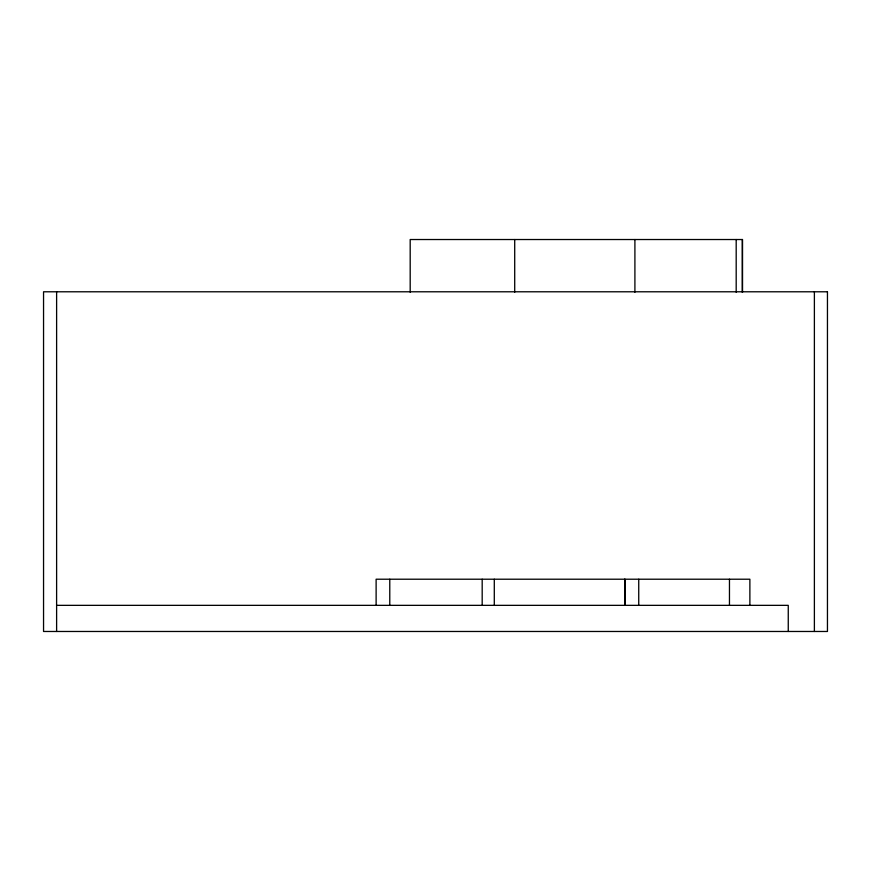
<?xml version="1.0" encoding="UTF-8"?>
<svg xmlns="http://www.w3.org/2000/svg" width="871" height="871" viewBox="0 0 871 871"><rect width="100%" height="100%" fill="white"/><g stroke="black" fill="none" stroke-linecap="round" stroke-linejoin="round"><path stroke-width="1.31" d="M56.615 605.345L788.255 605.345L788.255 631.475M814.385 291.785L814.385 631.475M749.877 605.345L749.877 579.215L376.12 579.215L376.12 605.345M742.528 292.231L742.528 239.525L410.187 239.525L410.187 292.231M742.288 239.525L742.288 292.231M736.191 239.525L736.191 292.231M729.463 579.215L729.463 605.345M638.737 579.215L638.737 605.345M634.905 239.525L634.905 292.231M624.943 579.215L624.943 605.345M624.757 579.215L624.757 605.345M514.707 239.525L514.707 292.231M494.293 579.215L494.293 605.345M482.186 579.215L482.186 605.345M389.773 579.215L389.773 605.345M56.615 291.785L56.615 631.475M827.45 291.785L43.55 291.785L43.55 631.475L827.45 631.475L827.45 291.785"/></g></svg>
